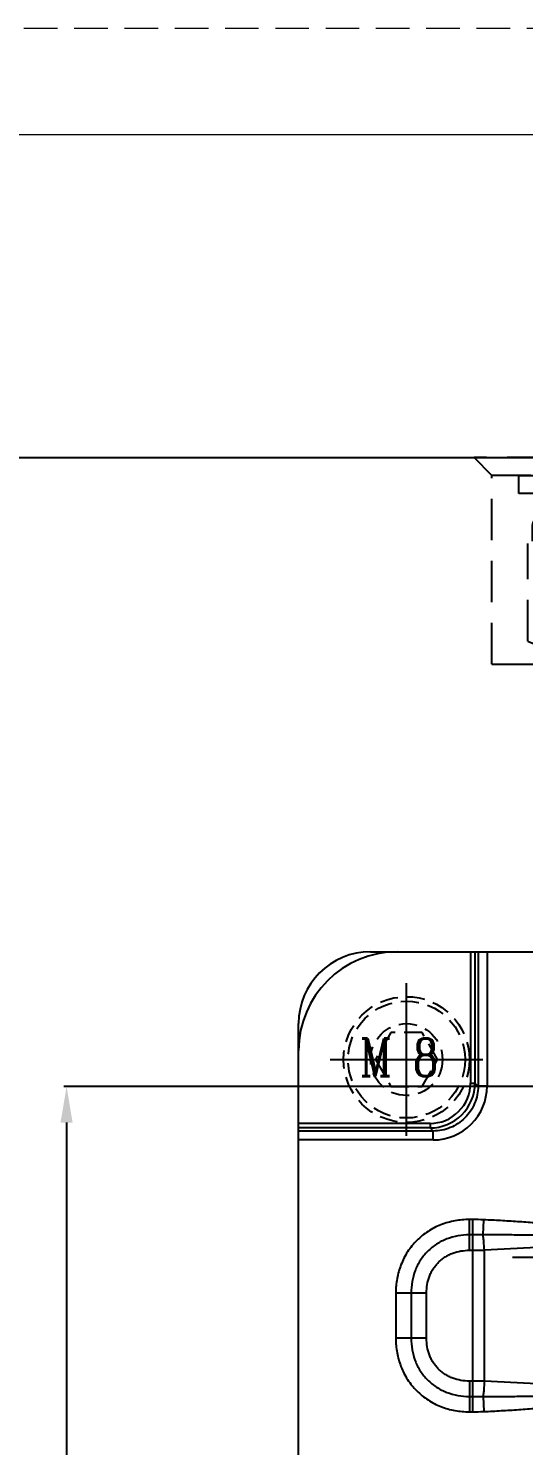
# Model space of a CAD drawing. Header units: millimetres. Extents: x 28656 to 29764, y -21384 to -20601.
# Drawn here: x 29470.1 to 29525.1, y -20758.2 to -20600.5 of the extents above; entities that cross this region are included whole.
import ezdxf

# ---------------------------------------------------------------- set-up
doc = ezdxf.new("R2010")
doc.units = ezdxf.units.MM
doc.header["$LTSCALE"] = 8
for name, pattern in [('CENTER', [2, 1.25, -0.25, 0.25, -0.25]), ('CENTER2', [1.125, 0.75, -0.125, 0.125, -0.125]), ('DASHED', [0.75, 0.5, -0.25]), ('HIDDEN', [0.375, 0.25, -0.125])]:
    doc.linetypes.add(name, pattern=pattern)
doc.layers.get('DEFPOINTS').update_dxf_attribs({"color": 6})
for name, color, linetype in [('Cav-cor', 30, 'Continuous'), ('CL', 1, 'Continuous'), ('SCREW', 52, 'HIDDEN'), ('WT', 4, 'Continuous')]:
    doc.layers.add(name, color=color, linetype=linetype)
doc.layers.add('dim', color=3, linetype='Continuous', lineweight=15)
doc.layers.add('MBOM-ASSIS-LAYER', color=71, linetype='Continuous', lineweight=9)
doc.styles.add('ROMANC', font='RomanC.ttf', dxfattribs={"width": 0.8, "height": 7})
doc.styles.get("Standard").update_dxf_attribs({"font": 'txt.shx', "width": 0.8, "bigfont": 'chineset.shx'})
doc.dimstyles.new('ISO-25', dxfattribs={"dimtxt": 5, "dimasz": 4, "dimexe": 0.3, "dimexo": 0.3, "dimtad": 0, "dimzin": 1, "dimdsep": 46, "dimtxsty": 'Standard', "dimcen": 0, "dimclrd": 3, "dimclre": 3, "dimclrt": 3, "dimazin": 0, "dimtfac": 1, "dimtofl": 0, "dimtmove": 0, "dimatfit": 0, "dimfxl": 0, "dimarcsym": 0})

# ---------------------------------------------------------------- blocks, each defined once
blk = doc.blocks.new('cb_8')
at = {"linetype": 'HIDDEN'}
blk.add_circle((0, 0), 7, dxfattribs=at)
at = {"layer": 'SCREW', "linetype": 'CENTER2', "ltscale": 5}
for p, q in [((0, -8.5), (0, 8.5)), ((-8.5, 0), (8.5, 0))]:
    blk.add_line(p, q, dxfattribs=at)
at = {"layer": 'SCREW'}
blk.add_lwpolyline([(-1.73, 3), (-3.46, 0), (-1.73, -3), (1.73, -3), (3.46, 0), (1.73, 3)], close=True, dxfattribs=at)
for radius in [6.5, 4]:
    blk.add_circle((0, 0), radius, dxfattribs=at)
at = {"layer": 'dim', "style": 'ROMANC', "width": 0.8}
blk.add_text('M 8', height=4.186, dxfattribs=at).set_placement((-5.2, -1.86))
blk = doc.blocks.new('20100617.142056')
at = {"layer": 'MBOM-ASSIS-LAYER', "linetype": 'DASHED'}
blk.add_line((0, 841), (-1189, 841), dxfattribs=at)
at = {"layer": 'MBOM-ASSIS-LAYER'}
blk.add_line((-12.7, 828.3), (-1176.3, 828.3), dxfattribs=at)
blk = doc.blocks.new('*D27502')
at = {"layer": 'DEFPOINTS', "color": 0}
for p in [(29534.12, -20718.27), (29474.33, -20943.27), (29508.12, -20943.27)]:
    blk.add_point(p, dxfattribs=at)
at = {"layer": 'dim', "color": 3, "lineweight": -2}
for p, q in [((29533.82, -20718.27), (29474.03, -20718.27)), ((29474.33, -20722.27), (29474.33, -20820.81)), ((29474.33, -20939.27), (29474.33, -20840.72)), ((29507.82, -20943.27), (29474.03, -20943.27))]:
    blk.add_line(p, q, dxfattribs=at)
at = {"layer": 'dim', "color": 3}
for points in [[(29475, -20722.27), (29473.66, -20722.27), (29474.33, -20718.27)], [(29473.66, -20939.27), (29475, -20939.27), (29474.33, -20943.27)]]:
    blk.add_solid(points, dxfattribs=at)
at = {"layer": 'dim', "color": 3, "insert": (29474.33, -20830.77), "char_height": 5, "attachment_point": 5, "rotation": 90}
blk.add_mtext('225.00', dxfattribs=at)
blk = doc.blocks.new('20160903.151524')
at = {"layer": 'WT', "color": 125, "linetype": 'HIDDEN', "ltscale": 2.3}
for p, q in [((-6.35, 23.56), (-6.01, 30)), ((-6.01, 30), (6.01, 30)), ((-5.19, 23), (-4.82, 30)), ((5.19, 23), (4.82, 30)), ((6.35, 23.56), (6.01, 30)), ((12.5, 23), (-12.5, 23)), ((-12.5, 23), (-12.5, 2)), ((-7.75, 23), (-7.75, 20.77)), ((-6.35, 23.56), (-6.35, 23)), ((6.35, 23.56), (6.35, 23)), ((7.75, 23), (7.75, 20.77)), ((12.5, 23), (12.5, 2)), ((-7.75, 21), (7.75, 21)), ((-8.5, 20.43), (-8.5, 9.57)), ((-3.5, 20.01), (-3.5, 9.99)), ((3.5, 20.01), (3.5, 9.99)), ((8.5, 20.43), (8.5, 9.57)), ((-8, 9.33), (-8, 7.51)), ((-8, 9), (8, 9)), ((8, 9.33), (8, 7.51)), ((8, 7.51), (-8, 7.51)), ((7, 6.51), (-7, 6.51)), ((-7, 6.51), (-7, 5.51)), ((7, 6.51), (7, 5.51)), ((-6.4, 5.51), (-7, 5.51)), ((-6.4, 5.51), (-7, 5.51)), ((6.4, 5.51), (-6.4, 5.51)), ((-6.4, 5.51), (-6.4, 4.01)), ((6.4, 5.51), (6.4, 4.01)), ((6.4, 5.51), (7, 5.51)), ((6.4, 5.51), (7, 5.51)), ((-9.5, 4.01), (-9.5, 2)), ((-6.4, 4.01), (-9.5, 4.01)), ((6.4, 4.01), (-6.4, 4.01)), ((6.4, 4.01), (9.5, 4.01)), ((9.5, 4.01), (9.5, 2)), ((-12.5, 2), (-14.5, 0)), ((-12.5, 2), (12.5, 2)), ((9.5, 2), (-9.5, 2)), ((12.5, 2), (14.5, 0)), ((-14.5, 0), (14.5, 0))]:
    blk.add_line(p, q, dxfattribs=at)
at = {"layer": 'WT', "color": 125, "linetype": 'CENTER', "ltscale": 1.5}
blk.add_line((0, 0), (0, 30), dxfattribs=at)
at = {"layer": 'WT', "color": 125, "linetype": 'HIDDEN', "ltscale": 2.3}
for centre, radius, start, end in [((-6.32, 16.53), 4.47, 50.9817, 119.248), ((0, 14.34), 6.66, 58.3016, 121.6984), ((6.32, 16.53), 4.47, 60.752, 129.0183), ((-6.32, 13.47), 4.47, 240.752, 309.0183), ((0, 15.66), 6.66, 238.3016, 301.6984), ((6.32, 13.47), 4.47, 230.9817, 299.248), ((-7, 7.51), 1, 180, 270), ((7, 7.51), 1, 270, 0)]:
    blk.add_arc(centre, radius, start, end, dxfattribs=at)

msp = doc.modelspace()

# ---------------------------------------------------------------- linework, layer by layer
msp.add_line((29413.117, -20648.266), (29707.117, -20648.266))
at = {"layer": 'Cav-cor', "color": 241}
for p, q in [((29508.117, -20703.266), (29612.117, -20703.266)), ((29519.223, -20703.266), (29519.223, -20717.878)), ((29519.723, -20703.266), (29519.723, -20717.878)), ((29520.068, -20703.266), (29520.068, -20718.223)), ((29521.066, -20703.266), (29521.066, -20718.223)), ((29500.117, -20935.266), (29500.117, -20711.266)), ((29519.223, -20717.878), (29519.723, -20717.878)), ((29519.723, -20717.878), (29520.068, -20718.223)), ((29521.066, -20718.223), (29520.068, -20718.223)), ((29514.73, -20722.372), (29500.117, -20722.372)), ((29514.73, -20722.372), (29514.73, -20722.871)), ((29514.73, -20722.871), (29500.117, -20722.871)), ((29515.074, -20723.216), (29500.117, -20723.216)), ((29515.074, -20724.215), (29500.117, -20724.215)), ((29514.73, -20722.871), (29515.074, -20723.216)), ((29515.074, -20724.215), (29515.074, -20723.216)), ((29519.105, -20736.49), (29519.105, -20733.07)), ((29519.462, -20733.07), (29519.105, -20733.07)), ((29519.462, -20733.07), (29519.462, -20754.462)), ((29520.628, -20734.78), (29520.705, -20733.098)), ((29519.462, -20734.78), (29519.105, -20734.78)), ((29519.105, -20736.49), (29519.462, -20736.49)), ((29535.709, -20735.708), (29520.77, -20736.463)), ((29520.77, -20751.069), (29520.77, -20736.463)), ((29510.921, -20741.253), (29510.921, -20746.278)), ((29514.342, -20741.253), (29510.921, -20741.253)), ((29512.632, -20741.253), (29512.632, -20746.278)), ((29514.342, -20746.278), (29514.342, -20741.253)), ((29514.342, -20746.278), (29510.921, -20746.278)), ((29519.105, -20751.042), (29519.105, -20754.462)), ((29519.462, -20751.042), (29519.105, -20751.042)), ((29535.47, -20751.812), (29520.77, -20751.069)), ((29519.105, -20752.752), (29519.462, -20752.752)), ((29520.628, -20752.752), (29520.705, -20754.434)), ((29519.105, -20754.462), (29519.462, -20754.462))]:
    msp.add_line(p, q, dxfattribs=at)
for centre, radius, start, end in [((29511.117, -20714.266), 11, 90, 180), ((29508.117, -20711.266), 8, 90, 180), ((29514.73, -20717.879), 4.992, 269.99066, 0.00934), ((29514.732, -20717.881), 4.491, 269.96875, 0.03125), ((29515.078, -20718.226), 5.988, 269.96875, 0.03125), ((29519.48, -20760.381), 27.311, 87.42973, 90.03774), ((29519.463, -20705.373), 31.117, 269.99946, 272.40734), ((29519.464, -20782.113), 31.072, 87.5909, 90.0023), ((29519.48, -20727.152), 27.31, 269.96222, 272.5703)]:
    msp.add_arc(centre, radius, start, end, dxfattribs=at)
for points, knots in [([(29520.068, -20718.223), (29520.068, -20718.549), (29520.004, -20719.204), (29519.719, -20720.147), (29519.255, -20721.017), (29518.63, -20721.779), (29517.868, -20722.404), (29516.998, -20722.867), (29516.055, -20723.153), (29515.401, -20723.216), (29515.074, -20723.216)], [0, 0, 0, 0, 0.1249977, 0.2499975, 0.3749984, 0.5, 0.6250016, 0.7500025, 0.8750023, 1, 1, 1, 1]), ([(29519.105, -20733.07), (29518.835, -20733.07), (29518.296, -20733.093), (29517.495, -20733.201), (29516.706, -20733.382), (29515.939, -20733.639), (29515.2, -20733.97), (29514.5, -20734.375), (29513.845, -20734.851), (29513.243, -20735.392), (29512.702, -20735.994), (29512.226, -20736.648), (29511.821, -20737.349), (29511.49, -20738.087), (29511.233, -20738.855), (29511.052, -20739.643), (29510.945, -20740.445), (29510.921, -20740.984), (29510.921, -20741.253)], [0, 0, 0, 0, 0.0625047, 0.1250071, 0.1875088, 0.2500089, 0.3125079, 0.3750059, 0.4375031, 0.5, 0.5624969, 0.6249941, 0.6874921, 0.749991, 0.8124912, 0.8749929, 0.9374953, 1, 1, 1, 1]), ([(29535.448, -20735.275), (29535.39, -20735.222), (29535.264, -20735.129), (29535.061, -20735.01), (29534.85, -20734.907), (29534.562, -20734.786), (29534.193, -20734.656), (29533.743, -20734.522), (29533.289, -20734.406), (29532.679, -20734.267), (29531.911, -20734.118), (29530.985, -20733.967), (29530.056, -20733.837), (29529.125, -20733.722), (29528.192, -20733.62), (29527.258, -20733.529), (29526.012, -20733.42), (29524.452, -20733.303), (29522.579, -20733.189), (29521.33, -20733.126), (29520.705, -20733.098)], [0, 0, 0, 0, 0.0156138, 0.031235, 0.0468587, 0.0624833, 0.0937294, 0.1249784, 0.1562284, 0.187479, 0.2499782, 0.312479, 0.3749804, 0.4374822, 0.4999842, 0.5624863, 0.6249884, 0.7499919, 0.8749959, 1, 1, 1, 1]), ([(29519.105, -20734.78), (29518.678, -20734.78), (29517.824, -20734.852), (29516.583, -20735.191), (29515.433, -20735.771), (29514.43, -20736.579), (29513.622, -20737.582), (29513.043, -20738.732), (29512.703, -20739.972), (29512.632, -20740.827), (29512.632, -20741.253)], [0, 0, 0, 0, 0.1250406, 0.2500511, 0.3750339, 0.5, 0.6249661, 0.7499489, 0.8749594, 1, 1, 1, 1]), ([(29520.628, -20734.78), (29520.531, -20734.78), (29520.143, -20734.78), (29519.754, -20734.78), (29519.462, -20734.78)], [0, 0, 0, 0, 0.2499096, 1, 1, 1, 1]), ([(29535.242, -20735.503), (29535.207, -20735.488), (29535.136, -20735.46), (29534.991, -20735.414), (29534.806, -20735.366), (29534.581, -20735.319), (29534.281, -20735.265), (29533.903, -20735.21), (29533.448, -20735.155), (29532.992, -20735.109), (29532.535, -20735.07), (29532.078, -20735.036), (29531.469, -20734.995), (29530.706, -20734.953), (29529.791, -20734.912), (29528.875, -20734.879), (29527.959, -20734.852), (29527.043, -20734.831), (29525.821, -20734.808), (29524.294, -20734.789), (29522.461, -20734.779), (29521.239, -20734.779), (29520.628, -20734.78)], [0, 0, 0, 0, 0.0078128, 0.0156258, 0.0312502, 0.0468755, 0.0625008, 0.0937504, 0.1250006, 0.1562508, 0.1875011, 0.2187513, 0.2500015, 0.3125015, 0.3750015, 0.4375015, 0.5000014, 0.5625014, 0.6250013, 0.7500009, 0.8750004, 1, 1, 1, 1]), ([(29520.77, -20736.463), (29520.755, -20736.162), (29520.726, -20735.723), (29520.674, -20735.162), (29520.644, -20734.903), (29520.628, -20734.78)], [0, 0, 0, 0, 0.5354269, 0.7807821, 1, 1, 1, 1]), ([(29514.342, -20741.253), (29514.342, -20740.939), (29514.392, -20740.308), (29514.594, -20739.543), (29514.843, -20738.964), (29515.075, -20738.552), (29515.35, -20738.167), (29515.665, -20737.814), (29516.018, -20737.499), (29516.403, -20737.224), (29516.816, -20736.992), (29517.394, -20736.742), (29518.16, -20736.54), (29518.79, -20736.49), (29519.105, -20736.49)], [0, 0, 0, 0, 0.1249612, 0.2498871, 0.3124173, 0.3749459, 0.4374733, 0.5, 0.5625267, 0.6250541, 0.6875827, 0.7501129, 0.8750388, 1, 1, 1, 1]), ([(29510.921, -20746.278), (29510.921, -20746.548), (29510.945, -20747.087), (29511.052, -20747.889), (29511.233, -20748.677), (29511.49, -20749.444), (29511.821, -20750.183), (29512.226, -20750.883), (29512.702, -20751.538), (29513.243, -20752.14), (29513.845, -20752.681), (29514.5, -20753.157), (29515.2, -20753.562), (29515.939, -20753.893), (29516.706, -20754.15), (29517.495, -20754.331), (29518.296, -20754.438), (29518.835, -20754.462), (29519.105, -20754.462)], [0, 0, 0, 0, 0.0625047, 0.1250071, 0.1875088, 0.2500089, 0.3125079, 0.3750059, 0.4375031, 0.5, 0.5624969, 0.6249941, 0.6874921, 0.749991, 0.8124912, 0.8749929, 0.9374953, 1, 1, 1, 1]), ([(29512.632, -20746.278), (29512.632, -20746.705), (29512.703, -20747.559), (29513.043, -20748.8), (29513.622, -20749.95), (29514.43, -20750.953), (29515.433, -20751.761), (29516.583, -20752.34), (29517.824, -20752.68), (29518.678, -20752.752), (29519.105, -20752.752)], [0, 0, 0, 0, 0.1250406, 0.2500511, 0.3750339, 0.5, 0.6249661, 0.7499489, 0.8749594, 1, 1, 1, 1]), ([(29519.105, -20751.042), (29518.79, -20751.042), (29518.16, -20750.992), (29517.394, -20750.79), (29516.816, -20750.54), (29516.403, -20750.308), (29516.018, -20750.033), (29515.665, -20749.718), (29515.35, -20749.365), (29515.075, -20748.98), (29514.843, -20748.567), (29514.594, -20747.989), (29514.392, -20747.223), (29514.342, -20746.593), (29514.342, -20746.278)], [0, 0, 0, 0, 0.1249612, 0.2498871, 0.3124173, 0.3749459, 0.4374733, 0.5, 0.5625267, 0.6250541, 0.6875827, 0.7501129, 0.8750388, 1, 1, 1, 1]), ([(29520.77, -20751.069), (29520.755, -20751.37), (29520.726, -20751.809), (29520.674, -20752.369), (29520.644, -20752.629), (29520.628, -20752.752)], [0, 0, 0, 0, 0.5354269, 0.7807821, 1, 1, 1, 1]), ([(29520.628, -20752.752), (29521.253, -20752.753), (29522.503, -20752.753), (29524.065, -20752.744), (29525.314, -20752.73), (29526.251, -20752.716), (29527.188, -20752.698), (29528.125, -20752.675), (29529.062, -20752.647), (29529.998, -20752.611), (29530.778, -20752.575), (29531.402, -20752.54), (29531.87, -20752.511), (29532.337, -20752.477), (29532.804, -20752.439), (29533.271, -20752.395), (29533.736, -20752.343), (29534.123, -20752.291), (29534.432, -20752.241), (29534.624, -20752.204), (29534.776, -20752.171), (29534.89, -20752.144), (29535.003, -20752.114), (29535.115, -20752.079), (29535.207, -20752.045), (29535.278, -20752.013), (29535.33, -20751.986), (29535.38, -20751.955), (29535.418, -20751.923), (29535.443, -20751.894), (29535.459, -20751.869), (29535.469, -20751.841), (29535.471, -20751.821), (29535.47, -20751.812)], [0, 0, 0, 0, 0.1249983, 0.2499967, 0.3124959, 0.3749952, 0.4374945, 0.4999939, 0.5624932, 0.6249926, 0.687492, 0.7187418, 0.7499917, 0.7812416, 0.8124915, 0.8437415, 0.8749914, 0.9062409, 0.9218661, 0.9374913, 0.9453042, 0.9531171, 0.9609302, 0.9687432, 0.976556, 0.9804632, 0.9843705, 0.9882777, 0.9921833, 0.9941384, 0.9960932, 0.9980468, 1, 1, 1, 1]), ([(29520.705, -20754.434), (29521.352, -20754.405), (29522.644, -20754.34), (29524.582, -20754.22), (29526.519, -20754.073), (29528.13, -20753.921), (29529.416, -20753.776), (29530.379, -20753.652), (29531.179, -20753.533), (29531.818, -20753.426), (29532.295, -20753.339), (29532.771, -20753.243), (29533.245, -20753.137), (29533.715, -20753.017), (29534.103, -20752.903), (29534.41, -20752.8), (29534.637, -20752.714), (29534.861, -20752.62), (29535.079, -20752.512), (29535.287, -20752.388), (29535.448, -20752.264), (29535.559, -20752.145), (29535.628, -20752.045), (29535.677, -20751.933), (29535.688, -20751.852), (29535.688, -20751.812)], [0, 0, 0, 0, 0.1250093, 0.2500184, 0.375027, 0.5000346, 0.5625391, 0.6250434, 0.6875472, 0.7187995, 0.7500518, 0.7813039, 0.8125557, 0.8438071, 0.8750573, 0.8906832, 0.9063088, 0.9219339, 0.937558, 0.9531791, 0.9687907, 0.976601, 0.9844077, 0.9922073, 1, 1, 1, 1]), ([(29519.462, -20752.752), (29519.56, -20752.752), (29519.948, -20752.752), (29520.337, -20752.752), (29520.628, -20752.752)], [0, 0, 0, 0, 0.2500647, 1, 1, 1, 1])]:
    msp.add_open_spline(points, degree=3, knots=knots, dxfattribs=at)
at = {"layer": 'CL', "color": 6, "linetype": 'CENTER'}
msp.add_line((29523.896, -20737.266), (29595.357, -20737.266), dxfattribs=at)

# ---------------------------------------------------------------- block references
at = {"layer": 'MBOM-ASSIS-LAYER', "xscale": 0.931642561074642, "yscale": 0.931642561074642, "zscale": 0.931642561074642}
msp.add_blockref('20100617.142056', (29763.991, -21384.023), dxfattribs=at)
at = {"layer": 'SCREW'}
msp.add_blockref('cb_8', (29512.117, -20715.266), dxfattribs=at)
at = {"layer": 'WT', "rotation": 180}
msp.add_blockref('20160903.151524', (29534.117, -20648.266), dxfattribs=at)

# ---------------------------------------------------------------- dimensions: what is measured, and where the dimension line sits
at = {"layer": 'dim'}
dim = msp.add_linear_dim(base=(29474.332, -20943.266), p1=(29534.117, -20718.266), p2=(29508.117, -20943.266), angle=90, dimstyle='ISO-25', dxfattribs=at)
dim.commit()
dim.dimension.update_dxf_attribs({"geometry": '*D27502', "text_midpoint": (29474.332, -20830.766)})

doc.saveas('drawing.dxf')
